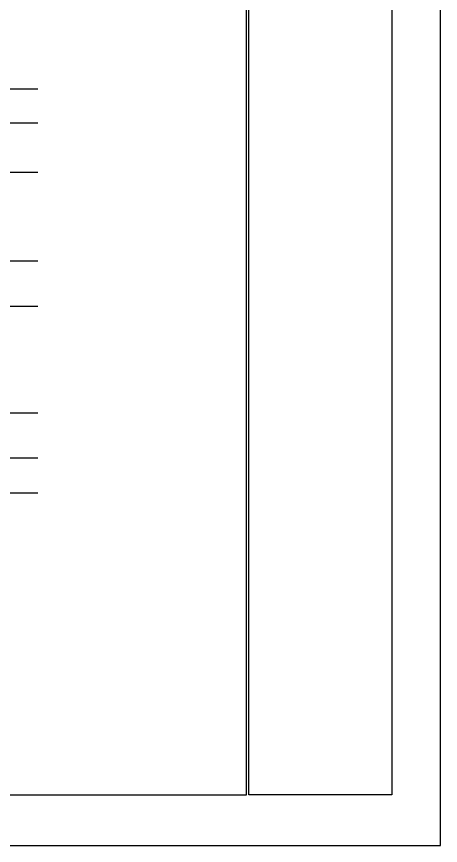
# Model space of a CAD drawing. Header units: millimetres. Extents: x 18456 to 179493, y -203649 to 469211.
# Drawn here: x 161129 to 179493, y 409811 to 445740 of the extents above; entities that cross this region are included whole.
import ezdxf

# ---------------------------------------------------------------- set-up
doc = ezdxf.new("R2010")
doc.units = ezdxf.units.MM
doc.linetypes.add('X-평면도(기본형)$0$CEN', pattern=[52.5, 50, -1, 0.5, -1])
doc.layers.add('X-평면도(기본형)$0$CEN', color=1, linetype='X-평면도(기본형)$0$CEN', true_color=0xff0000)
doc.layers.add('X-평면도(기본형)$0$DFM', color=7, linetype='Continuous', true_color=0x000000)

msp = doc.modelspace()

# ---------------------------------------------------------------- linework, layer by layer
at = {"layer": 'X-평면도(기본형)$0$CEN'}
for p, q in [((159053, 442601), (162053, 442601)), ((152708, 441131), (162053, 441131)), ((162053, 438976), (154358, 438976)), ((154358, 435146), (162053, 435146)), ((154358, 433181), (162053, 433181)), ((158613, 428556), (162053, 428556)), ((145888, 426611), (162053, 426611)), ((159013, 425091), (162053, 425091))]:
    msp.add_line(p, q, dxfattribs=at)
at = {"layer": 'X-평면도(기본형)$0$DFM', "color": 181, "true_color": 0x9f7fff}
for points in [[(95393, 469211), (95393, 409811), (179493, 409811), (179493, 469211)], [(98093, 412011), (171093, 412011), (171093, 467011), (98093, 467011)], [(171193, 467011), (177393, 467011), (177393, 412011), (171193, 412011)]]:
    msp.add_lwpolyline(points, close=True, dxfattribs=at)

doc.saveas('drawing.dxf')
